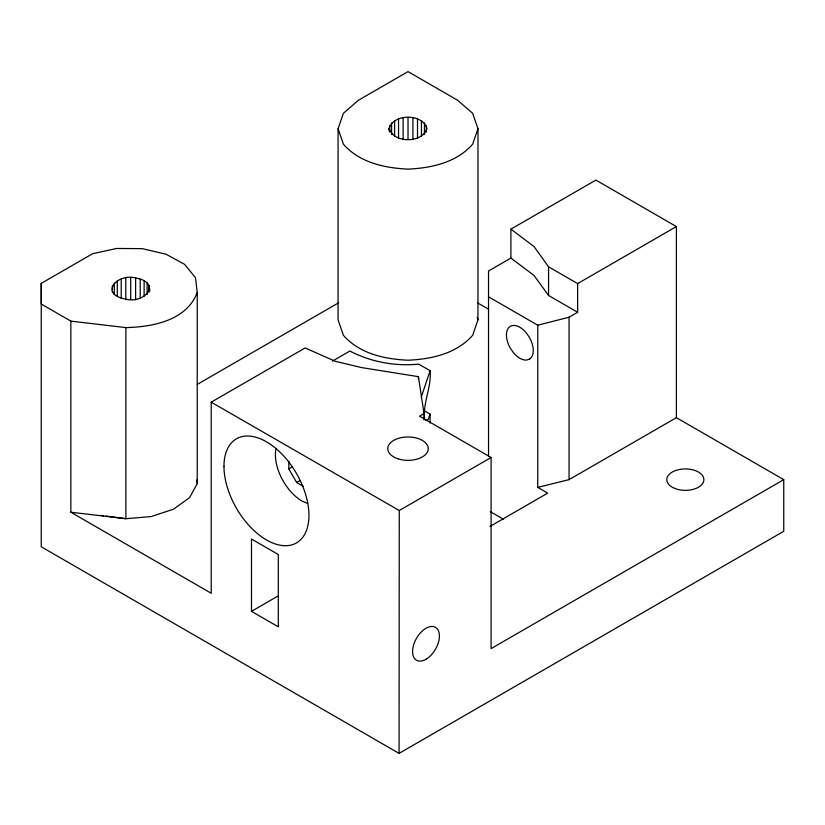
<?xml version="1.0" encoding="UTF-8"?>
<svg xmlns="http://www.w3.org/2000/svg" width="825" height="825" viewBox="0 0 825 825"><rect width="100%" height="100%" fill="white"/><g stroke="black" fill="none" stroke-linecap="round" stroke-linejoin="round"><path stroke-width="1.24" d="M41.25 283.377L41.25 304.033L70.837 321.121L70.837 512.222L125.895 518.708L151.233 516.543L173.456 509.2L189.533 497.692L197.237 483.584L197.237 292.483L195.504 277.736L184.594 264.351L165.99 254.193L142.251 248.645L116.634 248.469L92.678 253.688L41.25 283.377L41.25 546.789L399.083 753.38L783.75 531.29L783.75 479.645L676.397 417.667L569.054 479.645L537.745 487.389L537.745 325.215L488.534 296.804M70.837 321.121L125.895 327.608L125.895 518.708L105.93 516.058M135.62 299.774L135.62 277.963C117.037 272.91 98.773 294.267 125.792 299.124C144.385 304.177 162.649 282.82 135.62 277.963M140.198 298.299L140.198 279.056M144.127 296.196L144.127 280.799M147.139 294.618L147.139 283.068M149.036 292.132L149.036 285.708M149.686 291.112L149.686 288.544M424.009 420.018L424.009 413.603L418.44 376.664L361.752 367.62L335.28 361.288L305.147 347.944L211.221 402.167L211.221 593.268L70.837 512.222M251.481 611.346L251.481 539.034L278.314 554.534L278.314 626.835L251.481 611.346L277.942 596.062M338.075 128.731L338.075 319.832L343.406 335.29C359.576 353.75 384.522 359.123 408.024 360.226C431.537 359.123 456.472 353.75 472.653 335.29L477.974 319.832L477.974 128.731L472.653 113.283L457.493 100.176L408.024 71.62L358.566 100.176L343.406 113.283L338.075 128.731L343.406 144.189C359.576 162.649 384.522 168.022 408.024 169.125C431.537 168.022 456.483 162.649 472.653 144.189L477.974 128.731M399.083 753.38L399.259 510.531L491.102 457.504L491.102 648.605L783.75 479.645M418.44 379.18L418.44 376.664M424.586 418.914C422.802 402.414 431.722 387.111 430.083 370.724L418.667 364.134C395.123 366.465 370.889 361.969 349.882 351.037L332.423 361.113M510.902 229.144L534.023 246.541L548.563 266.805L577.634 283.594L577.634 312.273L548.563 295.494L534.023 275.468L510.902 258.07L510.902 229.144L595.887 180.087L676.397 226.566L676.397 417.667M569.054 479.645L569.054 317.233L577.634 312.273M389.049 128.432C393.494 113.427 422.555 113.427 426.999 128.432C422.555 143.447 393.494 143.447 389.049 128.432L389.049 131M421.255 397.176L430.083 370.724M424.741 411.025L430.083 414.109L428.299 419.347L426.061 420.637M197.237 292.483C186.615 320.616 152.594 326.948 125.895 327.608M197.247 384.409L338.539 302.837M510.902 258.07L488.534 270.982L488.544 456.411M577.634 283.594L676.397 226.566M303.342 486.348L296.68 482.501L288.812 468.878L292.143 466.96M296.68 482.501L300.022 480.573M424.009 413.603L419.533 416.182L491.102 457.504M489.957 526.453L547.666 493.133L537.745 487.389M537.745 325.215L569.054 317.233M100.939 515.388L103.434 515.718M307.632 503.436L302.239 501.198A37.95 21.914 60 0 1 276.035 448.367M477.582 302.878L488.74 309.323M490.401 511.717L503.621 519.348M211.221 402.167L399.259 510.531M477.159 317.46L477.974 319.832M196.804 479.892L197.237 483.584M117.294 280.799L117.294 296.185M114.273 283.068L114.273 294.608M112.375 285.708L112.375 292.122M548.563 266.805L548.563 295.494M430.083 414.109L430.083 423.05M426.36 125.596L426.36 132.021M424.463 122.956L424.463 134.506M421.441 120.687L421.441 136.094M417.512 118.944L417.512 138.198M412.943 117.851L412.943 139.672M408.024 117.48L408.024 139.301M403.116 117.851L403.116 139.672M398.537 118.944L398.537 138.198M394.608 120.687L394.608 136.094M391.597 122.956L391.597 134.506M389.699 125.596L389.699 132.021M288.812 461.185L288.812 468.878M130.711 277.592L130.711 299.403M125.792 277.963L125.802 299.764M121.223 279.056L121.223 298.299M529.341 359.205L526.556 360.071A18.975 10.952 60 0 1 513.14 352.316L510.366 348.253A18.975 10.952 60 0 1 509.2 327.195A18.975 10.952 60 0 1 526.556 333.228L529.341 337.301A18.975 10.952 60 0 1 529.341 359.205M425.989 659.278A18.975 10.952 -60 0 0 437.611 629.32A18.975 10.952 -60 0 0 414.367 642.747A18.975 10.952 -60 0 0 425.989 659.278M223.967 466.342A60.091 34.691 60 0 0 287.698 545.624A60.091 34.691 60 0 0 287.698 460.639A60.091 34.691 60 0 0 223.967 466.342M672.715 487.493A18.552 10.715 0 0 0 703.426 482.037A18.552 10.715 0 0 0 679.893 469.404A18.552 10.715 0 0 0 672.715 487.493M397.897 458.782A20.243 11.684 0 0 0 428.268 448.656A20.243 11.684 0 0 0 397.897 438.539A20.243 11.684 0 0 0 397.897 458.782"/></g></svg>
